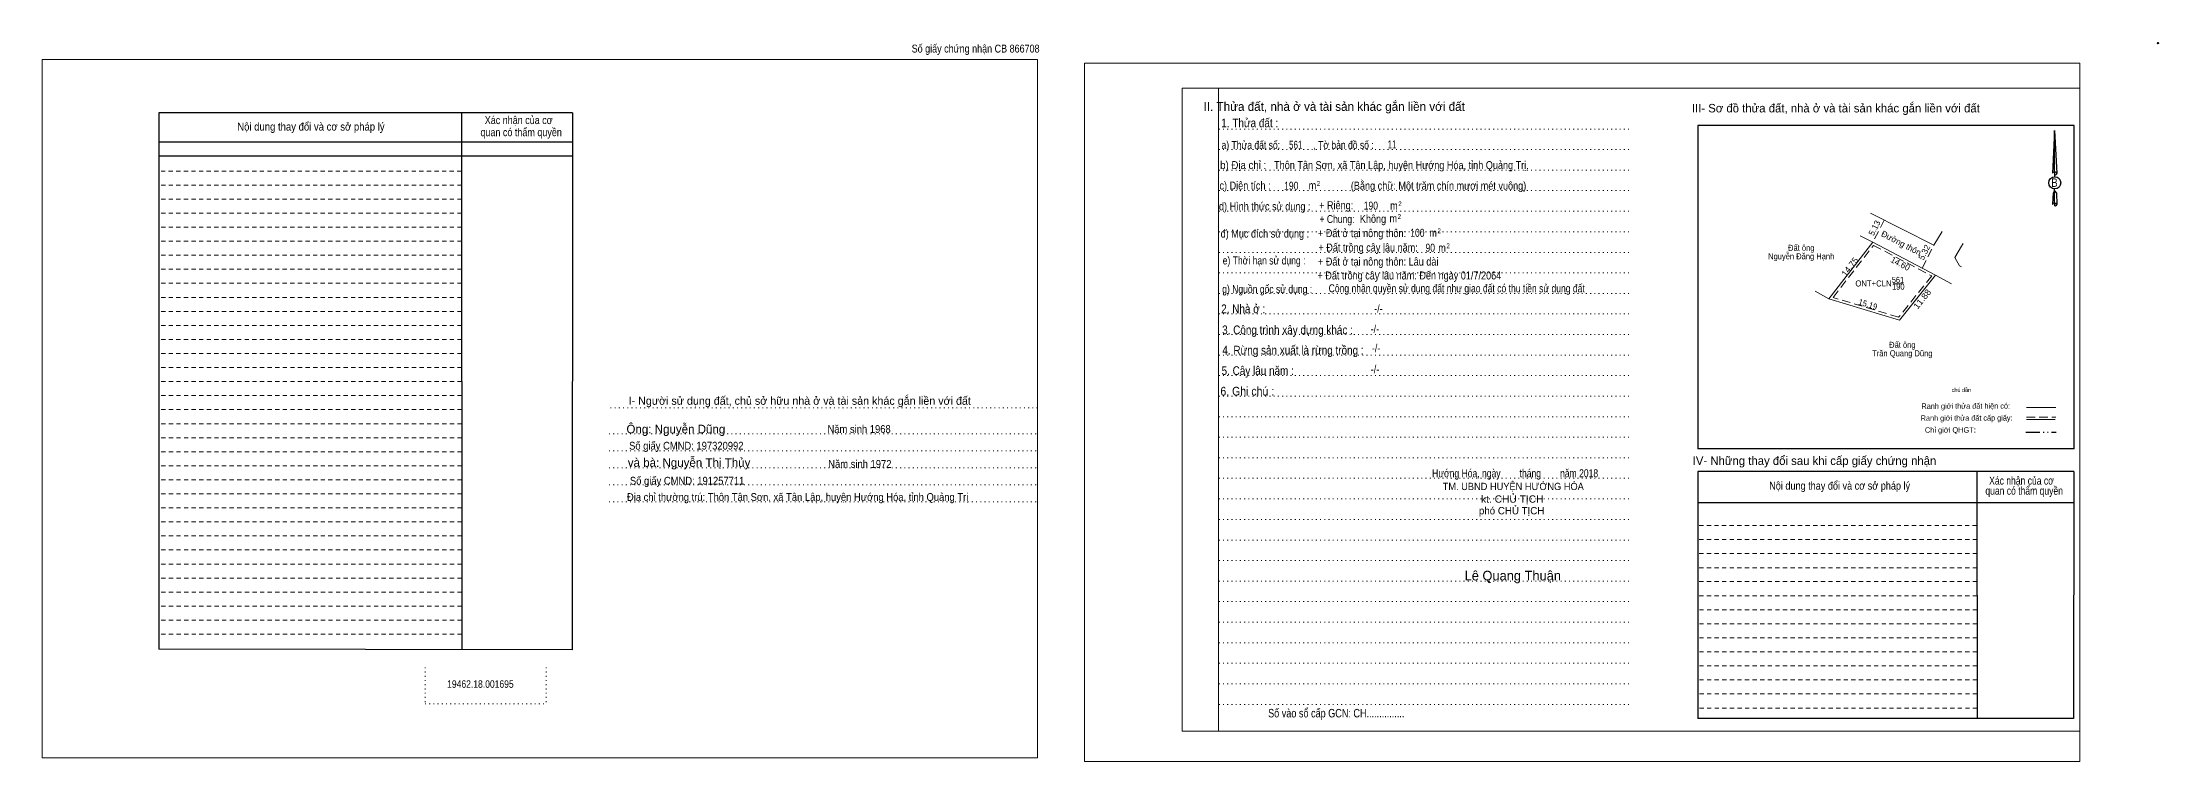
# Model space of a CAD drawing. Header units: metres. Extents: x 547367 to 548328, y 1837029 to 1837396.
# Drawn here: x 547366.8 to 547803.1, y 1837247.3 to 1837395.6 of the extents above; entities that cross this region are included whole.
import ezdxf
from ezdxf.enums import TextEntityAlignment as Align

# ---------------------------------------------------------------- set-up
doc = ezdxf.new("R2010")
doc.units = ezdxf.units.M
doc.header["$LTSCALE"] = 0.58
doc.header["$PDMODE"] = 32
doc.header["$PDSIZE"] = 0.29
for name, pattern in [('DASH_DOUBLE_DOT', [9.2, 5, -1.2, 0.3, -1.2, 0.3, -1.2]), ('DOTTED', [1.5, 0.3, -1.2]), ('MEDIUM_DASHED', [4.5, 3, -1.5]), ('SHORT_DASHED', [2.7, 1.5, -1.2])]:
    doc.linetypes.add(name, pattern=pattern)
for name, color, linetype, lineweight in [('1', 7, 'DOTTED', 13), ('15', 7, 'Continuous', 13), ('2', 7, 'SHORT_DASHED', 13), ('28', 7, 'Continuous', 25), ('5', 7, 'Continuous', 13), ('63', 7, 'Continuous', 13)]:
    doc.layers.add(name, color=color, linetype=linetype, lineweight=lineweight)
for name, color, linetype in [('18', 7, 'Continuous'), ('21', 7, 'Continuous'), ('3', 7, 'Continuous'), ('4', 7, 'Continuous'), ('40', 7, 'Continuous')]:
    doc.layers.add(name, color=color, linetype=linetype)

msp = doc.modelspace()

# ---------------------------------------------------------------- linework, layer by layer
at = {"layer": '1', "linetype": 'Continuous'}
for p, q in [((547601.76, 1837386.13), (547786.86, 1837386.13)), ((547601.76, 1837386.13), (547601.76, 1837253.63)), ((547786.86, 1837386.13), (547786.86, 1837252.53)), ((547601.76, 1837253.63), (547786.86, 1837253.63))]:
    msp.add_line(p, q, dxfattribs=at)
at = {"layer": '1'}
for p, q in [((547609.26, 1837386.13), (547609.26, 1837253.63)), ((547609.34, 1837377.73), (547693.88, 1837377.73)), ((547609.34, 1837373.49), (547693.88, 1837373.49)), ((547609.34, 1837369.27), (547693.88, 1837369.27)), ((547609.34, 1837365.03), (547693.88, 1837365.03)), ((547609.34, 1837360.79), (547693.88, 1837360.79)), ((547609.34, 1837356.55), (547693.88, 1837356.55)), ((547609.34, 1837352.31), (547693.88, 1837352.31)), ((547609.34, 1837348.09), (547693.88, 1837348.09)), ((547609.34, 1837343.85), (547693.88, 1837343.85)), ((547609.34, 1837339.61), (547693.88, 1837339.61)), ((547609.34, 1837335.37), (547693.88, 1837335.37)), ((547609.34, 1837331.15), (547693.88, 1837331.15)), ((547609.34, 1837326.91), (547693.88, 1837326.91)), ((547609.34, 1837322.67), (547693.88, 1837322.67)), ((547483.9, 1837320.27), (547571.94, 1837320.27)), ((547609.34, 1837318.43), (547693.88, 1837318.43)), ((547483.6, 1837314.87), (547571.64, 1837314.87)), ((547609.34, 1837314.19), (547693.88, 1837314.19)), ((547483.6, 1837311.37), (547571.64, 1837311.37)), ((547609.34, 1837309.95), (547693.88, 1837309.95)), ((547483.6, 1837307.87), (547571.64, 1837307.87)), ((547609.34, 1837305.73), (547693.88, 1837305.73)), ((547483.6, 1837304.37), (547571.64, 1837304.37)), ((547483.6, 1837300.87), (547571.64, 1837300.87)), ((547609.34, 1837301.49), (547693.88, 1837301.49)), ((547609.34, 1837297.25), (547693.88, 1837297.25)), ((547609.34, 1837293.01), (547693.88, 1837293.01)), ((547609.34, 1837288.79), (547693.88, 1837288.79)), ((547609.34, 1837284.55), (547693.88, 1837284.55)), ((547609.34, 1837280.31), (547693.88, 1837280.31)), ((547609.34, 1837276.07), (547693.88, 1837276.07)), ((547609.34, 1837271.83), (547693.88, 1837271.83)), ((547445.66, 1837266.75), (547445.66, 1837259.23)), ((547470.66, 1837266.75), (547470.66, 1837259.23)), ((547609.34, 1837267.61), (547693.88, 1837267.61)), ((547609.34, 1837263.37), (547693.88, 1837263.37)), ((547445.66, 1837259.23), (547470.66, 1837259.23)), ((547609.34, 1837259.13), (547693.88, 1837259.13))]:
    msp.add_line(p, q, dxfattribs=at)
at = {"layer": '1', "linetype": 'Continuous'}
for points in [[(547366.76, 1837248.09), (547571.96, 1837248.09), (547571.96, 1837392.09), (547366.76, 1837392.09)], [(547366.76, 1837392.09), (547571.96, 1837392.09), (547571.96, 1837248.09), (547366.76, 1837248.09)], [(547366.76, 1837248.09), (547571.96, 1837248.09), (547571.96, 1837392.09), (547366.76, 1837392.09)], [(547581.66, 1837247.33), (547786.86, 1837247.33), (547786.86, 1837391.33), (547581.66, 1837391.33)], [(547609.26, 1837386.13), (547786.86, 1837386.13), (547786.86, 1837253.63), (547609.26, 1837253.63)]]:
    msp.add_lwpolyline(points, close=True, dxfattribs=at)
at = {"layer": '15', "linetype": 'MEDIUM_DASHED'}
for p, q in [((547746.53, 1837358.94), (547744.16, 1837354.39)), ((547754.36, 1837349.05), (547756.75, 1837353.8))]:
    msp.add_line(p, q, dxfattribs=at)
at = {"layer": '15'}
for p, q in [((547735.12, 1837342.73), (547744.16, 1837354.39)), ((547762.02, 1837349.54), (547762.47, 1837349.29)), ((547735.12, 1837342.73), (547732.29, 1837344.29)), ((547748.37, 1837345.84), (547750.44, 1837345.84)), ((547757.1, 1837347.62), (547749.67, 1837338.35)), ((547757.1, 1837347.62), (547760.37, 1837345.84)), ((547735.12, 1837342.73), (547749.67, 1837338.35))]:
    msp.add_line(p, q, dxfattribs=at)
for points in [[(547743.67, 1837360.37), (547756.75, 1837353.8), (547758.44, 1837356.63)], [(547741.57, 1837355.71), (547744.16, 1837354.39), (547757.1, 1837347.62)], [(547762.78, 1837354.15), (547762.46, 1837353.61), (547761.1, 1837351.23), (547762.03, 1837349.54)]]:
    msp.add_lwpolyline(points, dxfattribs=at)
at = {"layer": '15', "linetype": 'MEDIUM_DASHED'}
msp.add_lwpolyline([(547744.3, 1837353.75), (547756.33, 1837347.46), (547749.49, 1837338.93), (547735.96, 1837343)], close=True, dxfattribs=at)
at = {"layer": '2', "linetype": 'Continuous', "lineweight": 25}
for p, q in [((547476.04, 1837381.05), (547390.76, 1837381.05)), ((547390.76, 1837381.05), (547390.76, 1837270.53)), ((547453.18, 1837381.05), (547453.22, 1837270.45)), ((547476.04, 1837375.01), (547390.88, 1837375.01)), ((547476.04, 1837372.13), (547390.88, 1837372.13))]:
    msp.add_line(p, q, dxfattribs=at)
at = {"layer": '2'}
for p, q in [((547453.18, 1837369.07), (547390.76, 1837369.07)), ((547453.2, 1837366.17), (547390.76, 1837366.17)), ((547453.2, 1837366.17), (547390.76, 1837366.17)), ((547453.2, 1837363.27), (547390.76, 1837363.27)), ((547453.2, 1837360.39), (547390.76, 1837360.39)), ((547453.2, 1837357.49), (547390.76, 1837357.49)), ((547453.2, 1837354.59), (547390.76, 1837354.59)), ((547453.2, 1837351.71), (547390.76, 1837351.71)), ((547453.2, 1837348.81), (547390.76, 1837348.81)), ((547453.2, 1837345.93), (547390.76, 1837345.93)), ((547453.2, 1837343.03), (547390.76, 1837343.03)), ((547453.2, 1837340.13), (547390.76, 1837340.13)), ((547453.2, 1837337.25), (547390.76, 1837337.25)), ((547453.2, 1837334.35), (547390.76, 1837334.35)), ((547453.2, 1837331.45), (547390.76, 1837331.45)), ((547453.22, 1837328.57), (547390.76, 1837328.57)), ((547453.22, 1837325.67), (547390.76, 1837325.67)), ((547453.22, 1837322.79), (547390.76, 1837322.79)), ((547453.22, 1837319.89), (547390.76, 1837319.89)), ((547453.22, 1837316.99), (547390.76, 1837316.99)), ((547453.22, 1837314.11), (547390.76, 1837314.11)), ((547453.22, 1837311.21), (547390.76, 1837311.21)), ((547453.22, 1837308.31), (547390.76, 1837308.31)), ((547453.22, 1837305.43), (547390.76, 1837305.43)), ((547453.22, 1837302.53), (547390.76, 1837302.53)), ((547453.22, 1837299.63), (547390.76, 1837299.63)), ((547453.22, 1837296.75), (547390.76, 1837296.75)), ((547453.22, 1837293.85), (547390.76, 1837293.85)), ((547765.64, 1837293.09), (547708.06, 1837293.09)), ((547453.22, 1837290.97), (547390.76, 1837290.97)), ((547453.24, 1837288.07), (547390.76, 1837288.07)), ((547765.64, 1837290.21), (547708.06, 1837290.21)), ((547453.24, 1837285.17), (547390.76, 1837285.17)), ((547765.64, 1837287.31), (547708.06, 1837287.31)), ((547765.64, 1837284.43), (547708.06, 1837284.43)), ((547453.24, 1837282.29), (547390.76, 1837282.29)), ((547453.24, 1837279.39), (547390.76, 1837279.39)), ((547765.64, 1837281.53), (547708.06, 1837281.53)), ((547765.66, 1837278.63), (547708.06, 1837278.63)), ((547453.24, 1837276.49), (547390.76, 1837276.49)), ((547765.66, 1837275.75), (547708.06, 1837275.75)), ((547453.24, 1837273.61), (547390.76, 1837273.61)), ((547765.66, 1837272.85), (547708.06, 1837272.85)), ((547765.66, 1837269.95), (547708.06, 1837269.95)), ((547765.66, 1837267.07), (547708.06, 1837267.07)), ((547765.66, 1837264.17), (547708.06, 1837264.17)), ((547765.68, 1837261.29), (547708.06, 1837261.29)), ((547765.68, 1837258.39), (547708.06, 1837258.39))]:
    msp.add_line(p, q, dxfattribs=at)
at = {"layer": '2', "linetype": 'Continuous', "lineweight": 25}
msp.add_lwpolyline([(547476.04, 1837381.05), (547475.98, 1837270.41), (547390.76, 1837270.53)], dxfattribs=at)
at = {"layer": '28'}
for p, q in [((547785.66, 1837378.47), (547708.12, 1837378.47)), ((547781.66, 1837377.43), (547782.14, 1837368.59)), ((547781.66, 1837377.43), (547782.14, 1837368.59)), ((547781.66, 1837377.43), (547782.14, 1837368.59)), ((547781.28, 1837369.97), (547781.22, 1837368.61)), ((547781.66, 1837368.89), (547781.66, 1837368.55)), ((547781.66, 1837368.55), (547781.66, 1837368.29)), ((547781.66, 1837368.29), (547781.66, 1837367.95)), ((547781.66, 1837368.29), (547781.66, 1837367.95)), ((547781.66, 1837368.29), (547781.66, 1837367.95)), ((547782.14, 1837368.59), (547782.14, 1837368.61)), ((547781.66, 1837364.97), (547781.66, 1837365.37)), ((547781.66, 1837364.97), (547781.66, 1837365.37)), ((547781.66, 1837364.97), (547781.66, 1837365.37)), ((547781.66, 1837364.97), (547782.02, 1837364.49)), ((547781.66, 1837364.97), (547782.02, 1837364.49)), ((547781.66, 1837364.97), (547782.02, 1837364.49)), ((547781.66, 1837362.47), (547781.66, 1837362.13)), ((547781.66, 1837362.13), (547781.66, 1837361.87)), ((547782.02, 1837364.49), (547782.14, 1837362.17)), ((547782.02, 1837364.49), (547782.14, 1837362.17)), ((547782.02, 1837364.49), (547782.14, 1837362.17)), ((547782.14, 1837362.17), (547782.14, 1837362.19)), ((547765.64, 1837307.13), (547765.68, 1837256.25)), ((547785.58, 1837307.13), (547785.54, 1837256.25)), ((547785.56, 1837300.67), (547708.06, 1837300.67)), ((547785.54, 1837256.25), (547708.06, 1837256.25))]:
    msp.add_line(p, q, dxfattribs=at)
at = {"layer": '28', "lineweight": 13}
msp.add_line((547775.84, 1837320.35), (547781.92, 1837320.35), dxfattribs=at)
at = {"layer": '28', "linetype": 'MEDIUM_DASHED', "lineweight": 13}
msp.add_line((547775.88, 1837318.31), (547781.88, 1837318.31), dxfattribs=at)
at = {"layer": '28', "linetype": 'SHORT_DASHED', "lineweight": 13}
msp.add_line((547765.62, 1837295.99), (547708.06, 1837295.99), dxfattribs=at)
at = {"layer": '28'}
for points in [[(547781.66, 1837368.89), (547781.66, 1837377.43), (547781.28, 1837369.97)], [(547781.66, 1837362.47), (547781.66, 1837364.97), (547781.34, 1837364.49), (547781.28, 1837363.55), (547781.22, 1837362.19)], [(547785.58, 1837307.13), (547708.06, 1837307.13), (547708.06, 1837256.25)]]:
    msp.add_lwpolyline(points, dxfattribs=at)
msp.add_ellipse((547781.6811, 1837366.6447), major_axis=(0, 1.258), ratio=0.983453, dxfattribs=at)
for centre, start_param, end_param in [((547781.6815, 1837368.5832), 1.57079633, 3.07445202), ((547781.6815, 1837368.5832), 0.06714063, 1.57079633), ((547781.6815, 1837368.5832), 4.71238898, 6.28318531), ((547781.6815, 1837362.1627), 2.49106941, 3.07427841), ((547781.6815, 1837362.1627), 1.57079633, 2.49106941), ((547781.6815, 1837362.1627), 0.06714063, 1.57079633), ((547781.6815, 1837362.1627), 4.71238898, 6.28318531)]:
    msp.add_ellipse(centre, major_axis=(0.4535, 0), ratio=0.655448, start_param=start_param, end_param=end_param, dxfattribs=at)
at = {"layer": '5', "linetype": 'DOTTED'}
msp.add_line((547609.26, 1837386.13), (547609.26, 1837253.63), dxfattribs=at)
at = {"layer": '5'}
msp.add_point((547802.96, 1837395.45), dxfattribs=at)
at = {"layer": '63', "lineweight": 25}
for p, q in [((547708.12, 1837378.47), (547708.12, 1837311.83)), ((547785.66, 1837311.83), (547785.66, 1837378.47)), ((547785.66, 1837311.83), (547708.12, 1837311.83))]:
    msp.add_line(p, q, dxfattribs=at)
at = {"layer": '63', "linetype": 'DASH_DOUBLE_DOT', "lineweight": 25}
msp.add_line((547775.7, 1837315.27), (547781.94, 1837315.27), dxfattribs=at)
at = {"layer": '63'}
msp.add_line((547775.88, 1837317.87), (547781.74, 1837317.87), dxfattribs=at)
msp.add_line((547775.88, 1837317.87), (547781.74, 1837317.87), dxfattribs=at)

# ---------------------------------------------------------------- texts
at = {"layer": '15'}
for s, rotation, p in [('5.13', 62.486, (547745.062, 1837357.0513)), ('Đường thôn', 332.382, (547749.7453, 1837353.661)), ('5.32', 63.29, (547755.3419, 1837352.0441)), ('14.60', 332.382, (547749.5553, 1837349.4184))]:
    msp.add_text(s, height=1.25, rotation=rotation, dxfattribs=at).set_placement(p, align=Align.CENTER)
for s, width, p in [('Đất ông', 0.9, (547729.415, 1837352.62)), ('Nguyễn Đăng Hạnh', 0.9, (547729.405, 1837350.87)), ('ONT+CLN', 0.95, (547744.3, 1837345.27)), ('561', 0.8, (547749.35, 1837346.01)), ('190', 0.85, (547749.42, 1837344.61)), ('Trần Quang Dũng', 0.9, (547750.25, 1837330.87)), ('Đất ông', 0.9, (547750.255, 1837332.62))]:
    msp.add_text(s, height=1.25, dxfattribs=dict(at, width=width)).set_placement(p, align=Align.CENTER)
for s, rotation, width, p in [('14.75', 52.214, 1.05, (547739.9333, 1837348.9471)), ('11.88', 51.287, 1.1, (547754.854, 1837342.2891)), ('15.19', 343.247, 0.95, (547742.9798, 1837340.9851))]:
    msp.add_text(s, height=1.25, rotation=rotation, dxfattribs=dict(at, width=width)).set_placement(p, align=Align.CENTER)
at = {"layer": '18'}
for s, height, p in [('II. Thửa đất, nhà ở và tài sản khác gắn liền với đất', 1.8, (547633.12, 1837381.47)), ('Ông: Nguyễn Dũng', 1.78, (547497.385, 1837314.99)), ('và bà: Nguyễn Thị Thủy', 1.78, (547500.11, 1837308.09)), ('phó CHỦ TỊCH', 1.5, (547669.695, 1837298.31)), ('Lê Quang Thuận', 1.98, (547669.94, 1837284.69))]:
    msp.add_text(s, height=height, dxfattribs=at).set_placement(p, align=Align.CENTER)
for s, height, width, p in [('1. Thửa đất :', 1.8, 0.85, (547615.705, 1837378.09)), ('a) Thửa đất số:              , Tờ bản đồ số : ', 1.65, 0.8, (547625.82, 1837373.61)), ('b) Địa chỉ : ', 1.65, 0.9, (547614.63, 1837369.47)), ('Thôn Tân Sơn, xã Tân Lập, huyện Hướng Hóa, tỉnh Quảng Trị.', 1.65, 0.85, (547646.98, 1837369.47)), ('c) Diện tích :                                                   ', 1.65, 0.85, (547628.015, 1837365.25)), ('190', 1.65, 0.8, (547624.27, 1837365.21)), (' m', 1.65, 0.85, (547628.375, 1837365.29)), ('2', 1, 0.75, (547629.885, 1837366.01)), ('(Bằng chữ: Một trăm chín mươi mét vuông)', 1.65, 0.85, (547654.63, 1837365.23)), ('d) Hình thức sử dụng :', 1.65, 0.85, (547618.795, 1837360.97)), ('+ Riêng: ', 1.65, 0.85, (547633.785, 1837361.19)), ('190', 1.65, 0.8, (547640.67, 1837361.11)), (' m', 1.65, 0.85, (547645.175, 1837361.11)), ('2', 1, 0.75, (547646.685, 1837361.83)), ('       + Chung:', 1.65, 0.8, (547631.975, 1837358.35)), ('Không', 1.65, 0.85, (547641.115, 1837358.39)), (' m', 1.65, 0.85, (547645.035, 1837358.47)), ('2', 1, 0.75, (547646.545, 1837359.19)), ('100', 1.65, 0.8, (547650.27, 1837355.51)), ('2', 1, 0.75, (547654.755, 1837356.23)), ('đ) Mục đích sử dụng :', 1.65, 0.85, (547618.825, 1837355.35)), ('90', 1.65, 0.8, (547652.915, 1837352.44)), (' m', 1.65, 0.85, (547653.245, 1837355.51)), (' m', 1.65, 0.85, (547655.095, 1837352.44)), ('2', 1, 0.75, (547656.605, 1837353.16)), ('e) Thời hạn sử dụng :', 1.65, 0.8, (547618.66, 1837349.81)), ('+ Đất trồng cây lâu năm: Đến ngày 01/7/2064', 1.65, 0.85, (547648.615, 1837346.72)), ('+ Đất ở tại nông thôn: Lâu dài', 1.65, 0.85, (547642.19, 1837349.58)), ('g) Nguồn gốc sử dụng :', 1.65, 0.8, (547619.3, 1837343.91)), ('2. Nhà ở :', 1.8, 0.85, (547614.355, 1837339.77)), ('3. Công trình xây dựng khác :', 1.8, 0.85, (547623.49, 1837335.43)), ('4. Rừng sản xuất là rừng trồng :', 1.8, 0.85, (547624.625, 1837331.25)), ('5. Cây lâu năm :', 1.8, 0.85, (547617.35, 1837327.03)), ('6. Ghi chú :', 1.8, 0.9, (547615.195, 1837322.79)), ('Hướng Hóa, ngày        tháng        năm 2018', 1.65, 0.8, (547670.42, 1837305.95)), ('TM. UBND HUYỆN HƯỚNG HÓA', 1.5, 0.95, (547670.035, 1837303.31)), ('kt. CHỦ TỊCH', 1.5, 1.05, (547669.825, 1837300.71)), ('19462.18.001695', 1.55, 0.85, (547457.085, 1837262.55)), ('Số vào sổ cấp GCN: CH...............', 1.75, 0.8, (547633.54, 1837256.45))]:
    msp.add_text(s, height=height, dxfattribs=dict(at, width=width)).set_placement(p, align=Align.CENTER)
at = {"layer": '2'}
for s, width, p in [('Nội dung thay đổi và cơ sở pháp lý', 0.9, (547422.14, 1837377.41)), ('Nội dung thay đổi và cơ sở pháp lý', 0.9, (547422.14, 1837377.41)), ('Xác nhận của cơ', 0.85, (547464.975, 1837378.75)), ('Xác nhận của cơ', 0.85, (547464.975, 1837378.75)), (' quan có thẩm quyền', 0.85, (547465.225, 1837376.25)), (' quan có thẩm quyền', 0.85, (547465.225, 1837376.25))]:
    msp.add_text(s, height=1.63, dxfattribs=dict(at, width=width)).set_placement(p, align=Align.CENTER)
at = {"layer": '21', "width": 0.75}
msp.add_text('11', height=1.65, dxfattribs=at).set_placement((547645.05, 1837373.73), align=Align.CENTER)
at = {"layer": '28'}
for s, height, width, p in [('B', 1.728, 0.85, (547781.625, 1837365.81)), ('-/-', 1.65, 0.85, (547642.235, 1837339.87)), ('-/-', 1.65, 0.85, (547641.495, 1837335.69)), ('-/-', 1.65, 0.85, (547641.755, 1837331.75)), ('-/-', 1.65, 0.85, (547641.535, 1837327.41)), ('Năm sinh 1968', 1.61, 0.9, (547535.16, 1837315.09)), ('Số giấy CMND: 197320992', 1.61, 0.9, (547499.53, 1837311.65)), ('Năm sinh 1972', 1.61, 0.9, (547535.315, 1837307.89)), ('Số giấy CMND: 191257711', 1.61, 0.9, (547499.705, 1837304.43)), ('Nội dung thay đổi và cơ sở pháp lý', 1.65, 0.85, (547737.33, 1837303.39)), ('Xác nhận của cơ', 1.65, 0.8, (547774.815, 1837304.43)), ('Địa chỉ thường trú: Thôn Tân Sơn, xã Tân Lập, huyện Hướng Hóa, tỉnh Quảng Trị', 1.61, 0.9, (547522.485, 1837301.07)), (' quan có thẩm quyền', 1.65, 0.8, (547775.125, 1837302.35))]:
    msp.add_text(s, height=height, dxfattribs=dict(at, width=width)).set_placement(p, align=Align.CENTER)
for s, height, p in [('I- Người sử dụng đất, chủ sở hữu nhà ở và tài sản khác gắn liền với đất', 1.653, (547522.925, 1837320.89)), ('IV- Những thay đổi sau khi cấp giấy chứng nhận', 1.75, (547732.145, 1837308.49))]:
    msp.add_text(s, height=height, dxfattribs=at).set_placement(p, align=Align.CENTER)
at = {"layer": '28', "width": 0.8}
msp.add_text('Ranh giới thửa đất hiện có:', height=1.128, rotation=0.135, dxfattribs=at).set_placement((547763.3287, 1837320.0675), align=Align.CENTER)
at = {"layer": '3'}
for s, width, p in [('+ Đất ở tại nông thôn:', 0.85, (547638.85, 1837355.44)), ('+ Đất trồng cây lâu năm:', 0.85, (547640.11, 1837352.48)), ('Công nhận quyền sử dụng đất như giao đất có thu tiền sử dụng đất', 0.8, (547658.38, 1837344.07))]:
    msp.add_text(s, height=1.65, dxfattribs=dict(at, width=width)).set_placement(p, align=Align.CENTER)
at = {"layer": '4', "width": 0.75}
msp.add_text('561', height=1.65, dxfattribs=at).set_placement((547625.185, 1837373.65), align=Align.CENTER)
at = {"layer": '40', "width": 0.85}
msp.add_text('Số giấy chứng nhận CB 866708', height=1.63, dxfattribs=at).set_placement((547559.185, 1837393.49), align=Align.CENTER)
at = {"layer": '5', "width": 1.05}
msp.add_text('chú dẫn', height=0.7999, dxfattribs=at).set_placement((547762.42, 1837323.55), align=Align.CENTER)
at = {"layer": '63'}
msp.add_text('III- Sơ đồ thửa đất, nhà ở và tài sản khác gắn liền với đất', height=1.75, dxfattribs=at).set_placement((547736.54, 1837381.15), align=Align.CENTER)
for s, width, p in [('Ranh giới thửa đất cấp giấy:', 0.8, (547763.5087, 1837317.6081)), ('Chỉ giới QHGT:', 0.85, (547760.1637, 1837315.1404))]:
    msp.add_text(s, height=1.123, rotation=0.135, dxfattribs=dict(at, width=width)).set_placement(p, align=Align.CENTER)

doc.saveas('drawing.dxf')
